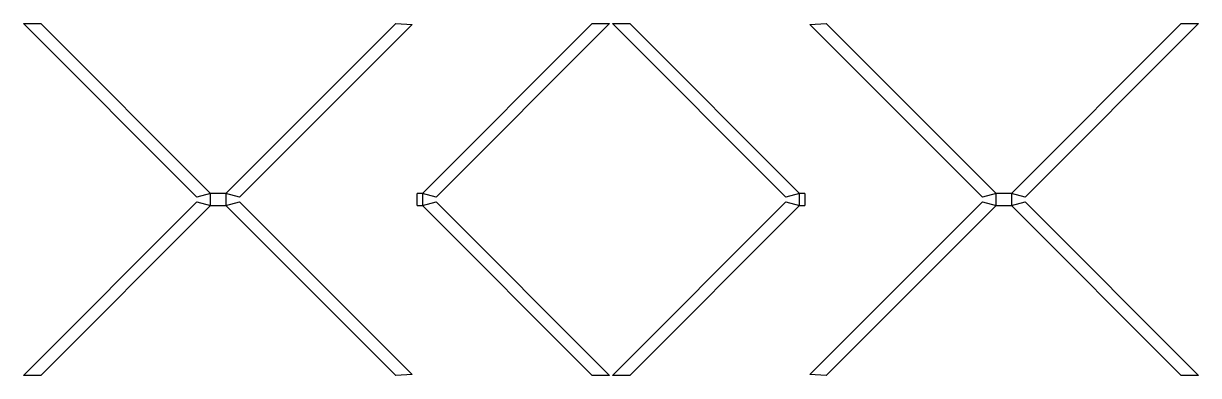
# Model space of a CAD drawing. Header units: millimetres. Extents: x 0 to 144, y 0 to 43.
import ezdxf

# ---------------------------------------------------------------- set-up
doc = ezdxf.new("R2010")
doc.units = ezdxf.units.MM
doc.layers.add('Border', color=7, linetype='BYLAYER', lineweight=30)
doc.layers.add('Mountain', color=1, linetype='BYLAYER', lineweight=25)

msp = doc.modelspace()

# ---------------------------------------------------------------- linework, layer by layer
at = {"layer": 'Border'}
for p, q in [((0.19, 43), (2.31, 43)), ((45.69, 43), (47.7, 42.89)), ((69.69, 43), (71.81, 43)), ((72.19, 43), (74.31, 43)), ((96.3, 42.89), (98.31, 43)), ((96.3, 42.89), (117.39, 21.8)), ((141.69, 43), (143.81, 43)), ((23.06, 22.25), (21.39, 21.8)), ((23.06, 20.75), (23.06, 22.25)), ((24.94, 22.25), (24.94, 20.75)), ((26.61, 21.8), (24.94, 22.25)), ((48.3, 20.75), (48.3, 22.25)), ((48.94, 22.25), (48.94, 20.75)), ((50.61, 21.8), (48.94, 22.25)), ((95.06, 22.25), (93.39, 21.8)), ((95.06, 20.75), (95.06, 22.25)), ((95.7, 22.25), (95.7, 20.75)), ((119.06, 22.25), (117.39, 21.8)), ((119.06, 20.75), (119.06, 22.25)), ((120.94, 22.25), (120.94, 20.75)), ((122.61, 21.8), (120.94, 22.25)), ((21.39, 21.2), (23.06, 20.75)), ((24.94, 20.75), (26.61, 21.2)), ((47.7, 0.11), (26.61, 21.2)), ((48.94, 20.75), (50.61, 21.2)), ((93.39, 21.2), (95.06, 20.75)), ((117.39, 21.2), (119.06, 20.75)), ((120.94, 20.75), (122.61, 21.2)), ((2.31, 0), (0.19, 0)), ((47.7, 0.11), (45.69, 0)), ((71.81, 0), (69.69, 0)), ((74.31, 0), (72.19, 0)), ((98.31, 0), (96.3, 0.11)), ((143.81, 0), (141.69, 0))]:
    msp.add_line(p, q, dxfattribs=at)
at = {"layer": 'Mountain'}
for p, q in [((0.19, 43), (21.39, 21.8)), ((23.06, 22.25), (2.31, 43)), ((45.69, 43), (24.94, 22.25)), ((26.61, 21.8), (47.7, 42.89)), ((69.69, 43), (48.94, 22.25)), ((50.61, 21.8), (71.81, 43)), ((72.19, 43), (93.39, 21.8)), ((95.06, 22.25), (74.31, 43)), ((119.06, 22.25), (98.31, 43)), ((141.69, 43), (120.94, 22.25)), ((122.61, 21.8), (143.81, 43)), ((24.94, 22.25), (23.06, 22.25)), ((48.94, 22.25), (48.3, 22.25)), ((95.7, 22.25), (95.06, 22.25)), ((120.94, 22.25), (119.06, 22.25)), ((21.39, 21.2), (0.19, 0)), ((2.31, 0), (23.06, 20.75)), ((23.06, 20.75), (24.94, 20.75)), ((24.94, 20.75), (45.69, 0)), ((48.3, 20.75), (48.94, 20.75)), ((48.94, 20.75), (69.69, 0)), ((71.81, 0), (50.61, 21.2)), ((93.39, 21.2), (72.19, 0)), ((74.31, 0), (95.06, 20.75)), ((95.06, 20.75), (95.7, 20.75)), ((117.39, 21.2), (96.3, 0.11)), ((98.31, 0), (119.06, 20.75)), ((119.06, 20.75), (120.94, 20.75)), ((120.94, 20.75), (141.69, 0)), ((143.81, 0), (122.61, 21.2))]:
    msp.add_line(p, q, dxfattribs=at)

doc.saveas('drawing.dxf')
